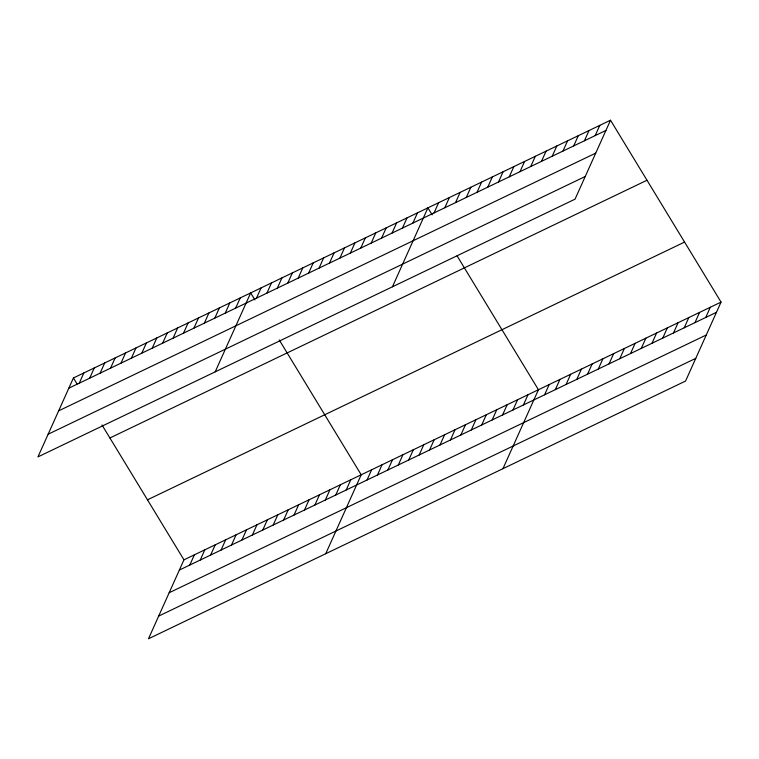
<?xml version="1.0" encoding="UTF-8"?>
<svg xmlns="http://www.w3.org/2000/svg" width="759" height="759" viewBox="0 0 759 759"><rect width="100%" height="100%" fill="white"/><g stroke="black" fill="none" stroke-linecap="round" stroke-linejoin="round"><path stroke-width="1.14" d="M610.521 120.226L73.424 377.963L37.95 456.899L575.047 199.162L610.521 120.226L721.05 302.101L685.576 381.037L148.479 638.774L183.953 559.838L721.05 302.101M79.259 383.181L83.851 372.954M89.685 378.172L94.277 367.954M100.112 373.172L104.704 362.954M110.539 368.172L115.131 357.944M120.966 363.163L125.558 352.944M131.383 358.163L135.984 347.945M141.81 353.163L146.411 342.935M152.236 348.153L156.828 337.935M162.663 343.153L167.255 332.935M173.09 338.153L177.682 327.926M183.517 333.144L188.109 322.926M193.943 328.144L198.535 317.926M204.37 323.144L208.962 312.917M214.797 318.135L219.389 307.917M225.224 313.135L229.816 302.917M235.651 308.135L240.242 297.907M215.186 371.844L250.669 292.908L254.92 299.909M256.495 298.126L261.096 287.908M266.921 293.126L271.513 282.898M277.348 288.116L281.94 277.898M287.775 283.116L292.367 272.898M298.202 278.117L302.794 267.889M308.628 273.107L313.22 262.889M319.055 268.107L323.647 257.889M189.788 565.057L194.38 554.838M329.482 263.107L334.074 252.88M200.215 560.057L204.807 549.829M339.909 258.098L344.501 247.88M210.641 555.047L215.233 544.829M350.335 253.098L354.927 242.88M221.068 550.047L225.66 539.829M360.753 248.098L365.354 237.871M231.495 545.047L236.087 534.82M371.179 243.089L375.781 232.871M241.922 540.038L246.514 529.82M381.606 238.089L386.198 227.871M252.349 535.038L256.94 524.82M392.033 233.089L396.625 222.861M262.775 530.038L267.367 519.811M402.46 228.079L407.052 217.861M273.193 525.029L277.794 514.811M412.887 223.08L417.478 212.862M283.619 520.029L288.221 509.811M392.431 286.788L427.905 207.852L432.165 214.854M294.046 515.029L298.638 504.801M434.053 212.918L438.645 202.7M304.473 510.02L309.065 499.801M444.793 207.767L449.394 197.549M314.9 505.02L319.492 494.802M455.542 202.615L460.134 192.388M325.326 500.02L329.918 489.792M466.282 197.454L470.874 187.236M335.753 495.01L340.345 484.792M477.022 192.302L481.614 182.084M346.18 490.01L350.772 479.792M487.762 187.15L492.354 176.923M325.725 553.719L361.199 474.783L279.236 339.928M498.502 181.989L503.103 171.771M367.033 480.001L371.625 469.783M509.251 176.838L513.843 166.619M377.46 475.001L382.052 464.783M519.991 171.686L524.583 161.458M387.877 470.001L392.479 459.774M530.731 166.525L535.323 156.307M398.304 464.992L402.906 454.774M541.471 161.373L546.063 151.155M408.731 459.992L413.323 449.774M552.21 156.221L556.812 145.994M419.158 454.992L423.75 444.765M562.96 151.069L567.552 140.842M429.585 449.983L434.176 439.765M573.7 145.908L578.292 135.69M440.011 444.983L444.603 434.765M584.439 140.757L589.031 130.539M450.438 439.983L455.03 429.755M595.179 135.605L599.781 125.377M460.865 434.973L465.457 424.755M471.292 429.974L475.884 419.755M481.718 424.974L486.31 414.746M492.145 419.964L496.737 409.746M502.562 414.964L507.164 404.746M512.989 409.964L517.591 399.737M523.416 404.955L528.008 394.737M502.961 468.673L538.435 389.737L457.089 255.868M544.582 394.803L549.184 384.576M555.332 389.642L559.924 379.424M566.072 384.49L570.664 374.272M576.812 379.339L581.403 369.111M587.551 374.178L592.143 363.959M598.291 369.026L602.893 358.808M609.041 363.874L613.633 353.647M619.78 358.713L624.372 348.495M630.52 353.561L635.112 343.343M641.26 348.409L645.862 338.182M652.009 343.248L656.601 333.03M662.749 338.097L667.341 327.879M673.489 332.945L678.081 322.717M684.229 327.793L688.821 317.566M694.969 322.632L699.57 312.414M705.718 317.48L710.31 307.262M68.832 388.181L605.929 130.444M58.642 410.856L595.73 153.119M48.14 434.224L585.236 176.486M109.903 437.981L646.991 180.244M147.483 499.82L684.571 242.083M179.361 570.056L716.458 312.328M169.172 592.741L706.268 335.004M158.669 616.099L695.766 358.362M73.424 377.963L77.076 383.959M102 424.974L183.953 559.838"/></g></svg>
